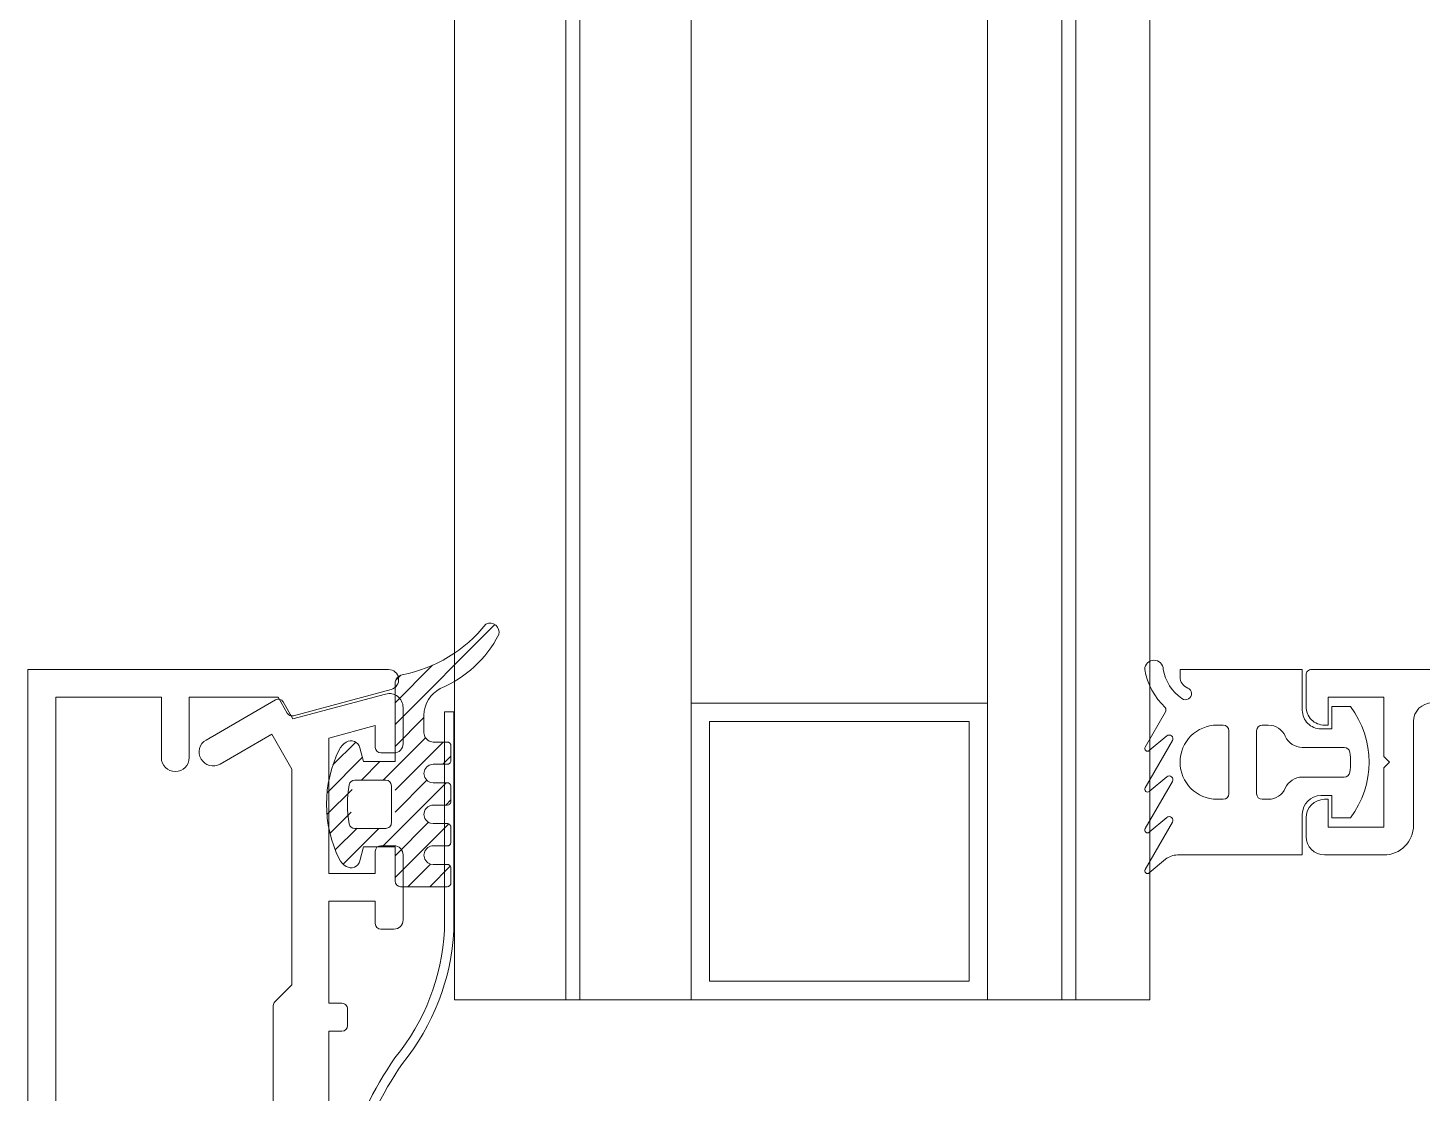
# Model space of a CAD drawing. Extents: x -1701 to 23780, y -363 to 7742.
# Drawn here: x 7102.5 to 7110.02, y 851.97 to 857.71 of the extents above; entities that cross this region are included whole.
import ezdxf

# ---------------------------------------------------------------- set-up
doc = ezdxf.new("R2010")
doc.units = 0
doc.header["$LTSCALE"] = 25
doc.header["$MEASUREMENT"] = 0
doc.linetypes.add('Audi$0$DOT2', pattern=[0.125, 0, -0.125])
doc.linetypes.add('Audi$0$HIDDEN', pattern=[0.375, 0.25, -0.125])
doc.layers.get('0').update_dxf_attribs({"color": 9, "lineweight": 9})
for name, color, linetype, lineweight in [('Audi$0$06C', 8, 'Continuous', 9), ('Audi$0$10', 8, 'Continuous', 9), ('Audi$0$15', 8, 'Continuous', 9), ('Audi$0$20', 8, 'Audi$0$DOT2', 9)]:
    doc.layers.add(name, color=color, linetype=linetype, lineweight=lineweight)

# ---------------------------------------------------------------- blocks, each defined once
blk = doc.blocks.new('*U4801')
at = {"layer": 'Audi$0$10'}
h = blk.add_hatch(dxfattribs=at)
h.set_pattern_fill('LINE', color=256, scale=0.6666666666715167, angle=585.0000000000001, style=0)
h.set_pattern_definition([(134.9999999999999, (54.08257083702352, -143.591873856265), (0.0589255650993077, 0.0589255650993076), [])])
edge = h.paths.add_edge_path()
edge.add_arc((-3.724112742561203, -23.01631543597887), 0.6254947507205308, 382.66119677713436, 422.7999977533498, ccw=False)
edge.add_arc((-3.003038380344435, -22.70189300089169), 0.1615246373840444, 207.0399911032214, 269.8973059514558)
edge.add_line((-3.003327888753743, -22.86341737882685), (-2.922681304442392, -22.86341737882685))
edge.add_line((-2.922681304443868, -22.86341737882685), (-2.908930808625711, -22.86341737882685))
edge.add_line((-2.908930808624233, -22.86341737882685), (-2.901684862210744, -22.86288960382808))
edge.add_line((-2.901684862216654, -22.86288960382717), (-2.894240066035251, -22.86121154462581))
edge.add_line((-2.89424006602934, -22.86121154462671), (-2.886867507665158, -22.85828629342723))
edge.add_line((-2.886867507668112, -22.85828629342632), (-2.879875461587231, -22.85410883462737))
edge.add_line((-2.879875461587231, -22.85410883462737), (-2.873575976287667, -22.84877095602769))
edge.add_line((-2.87357597628619, -22.8487709560286), (-2.868239588628569, -22.8424729618273))
edge.add_line((-2.868239588632888, -22.8424729618273), (-2.864062096215491, -22.83548088202952))
edge.add_line((-2.864062096218333, -22.83548088202952), (-2.861137499516701, -22.82810897802847))
edge.add_line((-2.861137499513858, -22.82810897803029), (-2.858930808635193, -22.8134173788294))
edge.add_line((-2.858930808636671, -22.81341737882758), (-2.858930808636671, -22.73765655195257))
edge.add_line((-2.858930808636671, -22.73765655195257), (-2.858719652597812, -22.73475800855249))
edge.add_line((-2.858719652593379, -22.73475800855158), (-2.858048233911345, -22.73177909955121))
edge.add_line((-2.858048233918737, -22.73177909955121), (-2.856878285160121, -22.72883073455159))
edge.add_line((-2.856878285149888, -22.72883073455159), (-2.855207310770366, -22.72603375855033))
edge.add_line((-2.855207310773323, -22.72603375855124), (-2.853072537707986, -22.72351556675221))
edge.add_line((-2.853072537707986, -22.7235155667513), (-2.850553042926831, -22.72137913555344))
edge.add_line((-2.850553042923991, -22.72137913555344), (-2.84775627710695, -22.71970803055229))
edge.add_line((-2.847756277111386, -22.71970803055319), (-2.844807428515252, -22.71853728395308))
edge.add_line((-2.844807428510931, -22.7185372839549), (-2.838931113808428, -22.71765533115376))
edge.add_line((-2.838931113812748, -22.71765533115104), (-2.758930808629372, -22.71765533115104))
edge.add_line((-2.758930808626415, -22.71765533115104), (-2.756032391351423, -22.71786611695279))
edge.add_line((-2.756032391353016, -22.71786611695279), (-2.75305418802958, -22.71853892175204))
edge.add_line((-2.753054188035378, -22.71853892175295), (-2.750104989276508, -22.71970879255332))
edge.add_line((-2.750104989269345, -22.71970879255514), (-2.747308375308818, -22.7213787063547))
edge.add_line((-2.747308375308818, -22.72137870635379), (-2.744788289945461, -22.72351365955365))
edge.add_line((-2.744788289949894, -22.72351365955365), (-2.742654088432856, -22.72603299335424))
edge.add_line((-2.742654088437177, -22.72603299335333), (-2.740982949017108, -22.72883083275246))
edge.add_line((-2.74098294900699, -22.72883083275337), (-2.739813347784489, -22.73177976195257))
edge.add_line((-2.739813347784489, -22.73177976195166), (-2.73893111380397, -22.73765502595143))
edge.add_line((-2.738931113814202, -22.73765502595143), (-2.738931113814202, -22.81341737882758))
edge.add_line((-2.738931113814202, -22.81341737882758), (-2.738403023035231, -22.82066340542588))
edge.add_line((-2.738403023029434, -22.82066340542497), (-2.736723585627089, -22.82810897802756))
edge.add_line((-2.736723585631409, -22.82810897803029), (-2.733799232594319, -22.83548088203133))
edge.add_line((-2.733799232595798, -22.83548088202952), (-2.729621641494587, -22.8424729618273))
edge.add_line((-2.729621641496064, -22.8424729618273), (-2.724286068658384, -22.8487709560286))
edge.add_line((-2.724286068656908, -22.8487709560286), (-2.717985768559231, -22.85410883462828))
edge.add_line((-2.717985768553318, -22.85410883462737), (-2.710993821127146, -22.85828629342632))
edge.add_line((-2.710993821122826, -22.85828629342632), (-2.703621019108652, -22.86121154462581))
edge.add_line((-2.703621019115928, -22.86121154462671), (-2.688931113816408, -22.86341737882685))
edge.add_line((-2.68893111381493, -22.86341737882685), (-2.681684861214589, -22.86288960382808))
edge.add_line((-2.681684861211635, -22.86288960382717), (-2.674239797427787, -22.86121154462581))
edge.add_line((-2.674239797432107, -22.86121154462671), (-2.666867041154603, -22.85828629342723))
edge.add_line((-2.666867041153238, -22.85828629342632), (-2.659874866789949, -22.85410883462737))
edge.add_line((-2.659874866794268, -22.85410883462737), (-2.653575347814296, -22.84877095602769))
edge.add_line((-2.653575347814296, -22.8487709560286), (-2.648238993837082, -22.8424729618273))
edge.add_line((-2.648238993828329, -22.8424729618273), (-2.644061629686063, -22.83548088202952))
edge.add_line((-2.644061629691746, -22.83548088202952), (-2.641137230910715, -22.82810897802847))
edge.add_line((-2.641137230904917, -22.82810897803029), (-2.638931113808268, -22.8134173788294))
edge.add_line((-2.638931113815658, -22.81341737882758), (-2.638931113815658, -22.73765655195257))
edge.add_line((-2.638931113815658, -22.73765655195257), (-2.638719707636653, -22.73475835975205))
edge.add_line((-2.638719707630853, -22.73475835975114), (-2.638047671511059, -22.7317815903516))
edge.add_line((-2.638047671512423, -22.73178159035251), (-2.636877956406634, -22.72883172455204))
edge.add_line((-2.636877956412547, -22.72883172455295), (-2.635206872959145, -22.7260350083543))
edge.add_line((-2.635206872954825, -22.7260350083543), (-2.633072912453883, -22.72351318895198))
edge.add_line((-2.633072912456837, -22.72351318895108), (-2.63055259479398, -22.72138073015321))
edge.add_line((-2.630552594791025, -22.72138073015231), (-2.627755931012018, -22.71970969915128))
edge.add_line((-2.627755931016451, -22.71970969915128), (-2.624806846955775, -22.71854076575255))
edge.add_line((-2.624806846954413, -22.71854076575437), (-2.618931418994689, -22.717656857154))
edge.add_line((-2.618931418991733, -22.71765685715218), (-2.538931113808359, -22.71765685715218))
edge.add_line((-2.538931113805404, -22.71765685715218), (-2.536032472707404, -22.71786813815197))
edge.add_line((-2.536032472711836, -22.71786813815288), (-2.53305417242899, -22.71854076575346))
edge.add_line((-2.533054172431945, -22.71854076575437), (-2.530105038931139, -22.7197096991531))
edge.add_line((-2.530105038928295, -22.71970969915128), (-2.527308013934371, -22.72138073015231))
edge.add_line((-2.527308013928575, -22.72138073015231), (-2.524788322449181, -22.72351318895017))
edge.add_line((-2.524788322449181, -22.72351318895108), (-2.522653380668939, -22.72603500835339))
edge.add_line((-2.522653380674853, -22.7260350083543), (-2.520982317572305, -22.72883172455295))
edge.add_line((-2.520982317566506, -22.72883172455295), (-2.519812337644963, -22.73178159035342))
edge.add_line((-2.519812337644963, -22.73178159035251), (-2.518929893105505, -22.73765655195257))
edge.add_line((-2.518929893114259, -22.73765655195257), (-2.518929893114259, -22.81341737882758))
edge.add_line((-2.518929893114259, -22.81341737882758), (-2.518401991117285, -22.82066340542588))
edge.add_line((-2.51840199110853, -22.82066340542497), (-2.516722710903251, -22.82810897802756))
edge.add_line((-2.516722710906206, -22.82810897803029), (-2.513798487686754, -22.83548088203133))
edge.add_line((-2.513798487685392, -22.83548088202952), (-2.509620975688392, -22.8424729618273))
edge.add_line((-2.509620975689756, -22.8424729618273), (-2.504285440170463, -22.8487709560286))
edge.add_line((-2.504285440173305, -22.8487709560286), (-2.497985102735412, -22.85410883462828))
edge.add_line((-2.497985102735412, -22.85410883462737), (-2.490993076234133, -22.85828629342632))
edge.add_line((-2.490993076235609, -22.85828629342632), (-2.483620144396525, -22.86121154462581))
edge.add_line((-2.483620144390612, -22.86121154462671), (-2.468929893104756, -22.86341737882685))
edge.add_line((-2.468929893103393, -22.86341737882685), (-2.461683829285048, -22.86288960382808))
edge.add_line((-2.461683829290848, -22.86288960382717), (-2.454238922711339, -22.86121154462581))
edge.add_line((-2.454238922706904, -22.86121154462671), (-2.446866296247037, -22.85828629342723))
edge.add_line((-2.446866296254313, -22.85828629342632), (-2.439874200995233, -22.85410883462737))
edge.add_line((-2.439874200987957, -22.85410883462737), (-2.433574719326371, -22.84877095602769))
edge.add_line((-2.433574719330692, -22.8487709560286), (-2.42823832803509, -22.8424729618273))
edge.add_line((-2.428238328033613, -22.8424729618273), (-2.424060884787138, -22.83548088202952))
edge.add_line((-2.424060884792936, -22.83548088202952), (-2.421136356194267, -22.82810897802847))
edge.add_line((-2.421136356191423, -22.82810897803029), (-2.418929893115714, -22.8134173788294))
edge.add_line((-2.418929893115714, -22.81341737882758), (-2.418929893115714, -22.73765502595143))
edge.add_line((-2.418929893115714, -22.73765502595143), (-2.418718577675179, -22.73475734415206))
edge.add_line((-2.418718577676654, -22.73475734415206), (-2.418047278611368, -22.73177831455269))
edge.add_line((-2.418047278606934, -22.7317783145536), (-2.416877733685792, -22.72882871255388))
edge.add_line((-2.416877733682951, -22.72882871255388), (-2.415206831946589, -22.72603217115284))
edge.add_line((-2.415206831949546, -22.72603217115284), (-2.413072408552181, -22.72351329475532))
edge.add_line((-2.413072408549226, -22.72351329475532), (-2.410552932445455, -22.72137791655223))
edge.add_line((-2.410552932449888, -22.72137791655132), (-2.407756443934147, -22.71970672675252))
edge.add_line((-2.407756443926982, -22.71970672675343), (-2.404807506920688, -22.71853753275173))
edge.add_line((-2.404807506920688, -22.71853753275173), (-2.398931724163444, -22.71765533115285))
edge.add_line((-2.39893172417072, -22.71765533115104), (-2.318931418987345, -22.71765380534998))
edge.add_line((-2.318931418984391, -22.71765380535089), (-2.316033230130813, -22.7178636593535))
edge.add_line((-2.316033230129448, -22.71786365935532), (-2.313054813023825, -22.71853716915484))
edge.add_line((-2.313054813026779, -22.71853716915211), (-2.31010558926772, -22.71970678735306))
edge.add_line((-2.31010558926624, -22.71970678735397), (-2.3073091623051, -22.72137540355197))
edge.add_line((-2.307309162303739, -22.72137540355197), (-2.304788782526029, -22.72351087535299))
edge.add_line((-2.304788782530463, -22.7235108753539), (-2.302654506449414, -22.7260297041521))
edge.add_line((-2.302654506453732, -22.7260297041521), (-2.300982829471365, -22.72882885115359))
edge.add_line((-2.300982829464201, -22.72882885115269), (-2.299812937327089, -22.73177803455201))
edge.add_line((-2.29981293733141, -22.73177803455201), (-2.298930198290292, -22.73765350015402))
edge.add_line((-2.298930198281539, -22.73765350015402), (-2.298930198281539, -22.81341737882758))
edge.add_line((-2.298930198281539, -22.81341737882758), (-2.298402280022799, -22.82066340542588))
edge.add_line((-2.298402280024274, -22.82066340542497), (-2.296722981083404, -22.82810897802756))
edge.add_line((-2.296722981090793, -22.82810897803029), (-2.293798751948711, -22.83548088203133))
edge.add_line((-2.293798751944391, -22.83548088202952), (-2.289621233129819, -22.8424729618273))
edge.add_line((-2.289621233126752, -22.8424729618273), (-2.2842857055237, -22.8487709560286))
edge.add_line((-2.284285705526655, -22.8487709560286), (-2.277985360187074, -22.85410883462828))
edge.add_line((-2.277985360184118, -22.85410883462737), (-2.270993340485856, -22.85828629342632))
edge.add_line((-2.27099334049461, -22.85828629342632), (-2.263620414570878, -22.86121154462581))
edge.add_line((-2.263620414563602, -22.86121154462671), (-2.248930198282379, -22.86341737882685))
edge.add_line((-2.248930198282266, -22.86341737882685), (-2.241684118223985, -22.86288960382808))
edge.add_line((-2.241684118229898, -22.86288960382717), (-2.23423919289297, -22.86121154462581))
edge.add_line((-2.234239192891493, -22.86121154462671), (-2.226866560508995, -22.85828629342723))
edge.add_line((-2.226866560501719, -22.85828629342632), (-2.219874458425065, -22.85410883462737))
edge.add_line((-2.219874458436663, -22.85410883462737), (-2.213574984691319, -22.84877095602769))
edge.add_line((-2.213574984684044, -22.8487709560286), (-2.208238585464924, -22.8424729618273))
edge.add_line((-2.208238585470724, -22.8424729618273), (-2.204061149049096, -22.83548088202952))
edge.add_line((-2.204061149040227, -22.83548088202952), (-2.201136626364188, -22.82810897802847))
edge.add_line((-2.2011366263643, -22.82810897803029), (-2.198930198285948, -22.8134173788294))
edge.add_line((-2.198930198294704, -22.81341737882758), (-2.198930198294704, -22.73763518955184))
edge.add_line((-2.198930198294704, -22.73763518955184), (-2.19871940707236, -22.73473815235139))
edge.add_line((-2.198719407062128, -22.73473815235047), (-2.198048360479845, -22.73176337275072))
edge.add_line((-2.198048360485755, -22.73176337275163), (-2.196880107570962, -22.7288162103514))
edge.add_line((-2.196880107573803, -22.72881621035231), (-2.195211595451098, -22.72601983335517))
edge.add_line((-2.195211595451211, -22.72601983335517), (-2.193079894528011, -22.72350138855291))
edge.add_line((-2.193079894528011, -22.72350138855291), (-2.190563270330414, -22.72136653795497))
edge.add_line((-2.190563270324614, -22.72136653795497), (-2.18776947526652, -22.71969583635473))
edge.add_line((-2.187769475267998, -22.71969583635382), (-2.184823444526557, -22.71852431575189))
edge.add_line((-2.184823444523714, -22.71852431575371), (-2.178951865763849, -22.71763549475418))
edge.add_line((-2.178951865763849, -22.71763549475418), (-2.098951560580474, -22.71755004555507))
edge.add_line((-2.098951560589225, -22.71755004555325), (-2.09605159487404, -22.71775713855186))
edge.add_line((-2.096051594875518, -22.71775713855277), (-2.093071049210323, -22.71842716335414))
edge.add_line((-2.093071049200204, -22.71842716335505), (-2.09011889912375, -22.71959546135531))
edge.add_line((-2.090118899131025, -22.7195954613544), (-2.087318967086444, -22.72126520255369))
edge.add_line((-2.087318967077806, -22.72126520255278), (-2.084796137761657, -22.72339854575421))
edge.add_line((-2.084796137763134, -22.72339854575512), (-2.082658734664676, -22.7259204625534))
edge.add_line((-2.082658734666154, -22.7259204625543), (-2.080985478364425, -22.72871913695326))
edge.add_line((-2.080985478362945, -22.72871913695235), (-2.079814314381167, -22.73166975335517))
edge.add_line((-2.079814314381167, -22.73166975335425), (-2.078930503445973, -22.73754974035274))
edge.add_line((-2.078930503448928, -22.73754974035364), (-2.078930503448928, -22.9892850173037))
edge.add_arc((-2.108930503453109, -22.98928501730279), 0.0299999999983993, 269.99999999999994, 360, ccw=False)
edge.add_line((-2.108930503453109, -23.01928501730163), (-2.293103443119604, -23.01928501730163))
edge.add_line((-2.293103443110963, -23.01928501730163), (-2.293103443110963, -23.18928501730079))
edge.add_line((-2.293103443110963, -23.18928501729988), (-2.218117040009872, -23.20881546617329))
edge.add_arc((-2.230719271549161, -23.25720124673626), 0.0500000000016979, 327.9605935086705, 435.4014640604238, ccw=False)
edge.add_arc((-2.273103443127581, -23.2306761265645), 0.1000000000096152, 296.3877999626419, 327.960593512649, ccw=False)
edge.add_arc((-2.523103443123944, -22.72678501729842), 0.6625000000053745, 243.61220003876122, 296.3877999612387, ccw=False)
edge.add_arc((-2.773103443108595, -23.23067612657633), 0.1000000000019964, 212.0394064820503, 243.6122000308444, ccw=False)
edge.add_arc((-2.815487614687016, -23.25720124673899), 0.0500000000069265, 104.59853593852549, 212.0394064833725, ccw=False)
edge.add_line((-2.828089846221983, -23.20881546617329), (-2.753103443128166, -23.18928501729988))
edge.add_line((-2.753103443125212, -23.18928501729988), (-2.753103443125212, -23.01928501730072))
edge.add_line((-2.753103443125212, -23.01928501730163), (-3.173103443124603, -23.01928501730163))
edge.add_arc((-3.173103443114484, -22.96928501730508), 0.0499999999949068, 193.1597880743703, 269.9999999916623, ccw=False)
edge.add_arc((-3.971133191325121, -23.12469570005305), 0.7630586476258935, 370.8798435970469, 411.3381814125703)
edge.add_arc((-3.451129296104056, -22.50682708006479), 0.0485886091209949, 74.56828593339918, 206.9707303244379, ccw=False)
edge = h.paths.add_edge_path(flags=16)
edge.add_arc((-2.623103443110778, -23.21739425380383), 0.0299999999977899, 179.999999993052, 259.1759609296883, ccw=False)
edge.add_line((-2.653103443115069, -23.2173942538011), (-2.653103443115069, -23.0492850173041))
edge.add_arc((-2.623103443110778, -23.04928501729955), 0.0299999999983993, 90, 180.000000006948, ccw=False)
edge.add_line((-2.623103443110778, -23.01928501730163), (-2.423103443116644, -23.01928501730163))
edge.add_arc((-2.423103443113687, -23.04928501729955), 0.0299999999983993, 359.9999999930519, 450, ccw=False)
edge.add_line((-2.393103443121106, -23.04928501730319), (-2.393103443121106, -23.2173942538002))
edge.add_arc((-2.423103443125397, -23.21739425380383), 0.0300000000056753, 280.82403907031164, 360.000000006948, ccw=False)
edge.add_arc((-2.523103443112233, -22.69436820284318), 0.5624999999791568, 259.1759609414076, 280.82403905859235, ccw=False)
blk.add_line((-1.468840347965793, -18.9468617151615), (-1.468840347965793, -22.69886171510369), dxfattribs=at)
for points in [[(-0.4500000000051048, -17.55519760310471, 0.4142135623730951), (-1.400000000002874, -16.60519760310126)], [(-3.070000000020456, -17.42519760310552, 0.4142135623730951), (-2.970000000021912, -17.52519760310679), (-2.410000000009119, -17.52519760310679, -0.4142135623730951), (-2.250000000013812, -17.68519760310755), (-2.250000000013812, -18.00519760310999, -0.4142135623730284), (-2.350000000023951, -18.10519760311126), (-2.450000000010902, -18.10519760311126, -0.4142135623730284), (-2.550000000021042, -18.00519760310999), (-2.550000000021042, -17.98519760311228), (-2.400000000011628, -17.98519760311228), (-2.400000000011628, -17.68519760310755), (-2.720000000013953, -17.68519760310755), (-2.750000000018133, -17.6551976031069), (-2.780000000022423, -17.68519760310755), (-3.100000000024747, -17.68519760310482), (-3.100000000024747, -17.98519760310592), (-2.950000000026932, -17.98519760311228), (-2.950000000026932, -18.00519760310999, -0.4142135623730951), (-3.050000000013767, -18.10519760311126), (-3.220000000018274, -18.10519760311126, -0.4142135623735391), (-3.250000000022566, -18.07519760311334), (-3.250000000022566, -16.60519760310126)], [(3.250000000022566, -22.70176070672915), (3.250000000022566, -22.75176070672842), (2.451769048941002, -22.75176070672842, 0.1022802633145562), (1.155710994714866, -23.0196858574318, -0.152313128437638), (-8.040716642199999e-05, -23.38013236872848, -0.1523131284414806), (-1.155871809047595, -23.0196858574318, 0.1591083345583949), (-1.844920634288484, -22.75176070672842), (-3.022205836712656, -22.75176070672842), (-3.022205836712656, -22.70176070672915), (-1.843552712754956, -22.70176070672915, -0.1589671073422844), (-1.125793546317082, -22.97969272437058, 0.1520535596540487), (-8.040716642199999e-05, -23.33013236872921, 0.1529437832241588), (1.131308121613584, -22.97576540348928, -0.1026599640168839), (2.451769048941002, -22.70176070672915), (3.250000000022566, -22.70176070672915)], [(-0.8300000000041903, -23.67599121911826), (-1.437573593123885, -23.67599121911826, -0.198912367379658), (-1.458786796570905, -23.66720442255791), (-1.550000000012403, -23.57599121911698), (-2.713397459646272, -23.57599121911698), (-2.901076951569109, -23.68434802431057), (-2.739913552889729, -23.96349121911953, -1), (-2.869817363463937, -24.03849121912208), (-3.085980762135533, -23.66408522988968, -0.4142135623730951), (-3.075000000025113, -23.62310446777519), (-2.983419013434001, -23.57023016052062), (-3.117455342180333, -23.06999977156465, -0.4931454260313039), (-3.045320042795366, -22.97599121911389), (-2.850000000016676, -22.97599121911389, -0.4142135623730951), (-2.800000000017405, -23.02599121911317), (-2.800000000017405, -23.09599121911379, -0.4142135623730951), (-2.830000000021698, -23.12599121911445), (-2.947161051960561, -23.12599121911445), (-2.88017375387011, -23.37599121911444), (-2.150000000015268, -23.37599121911444), (-2.150000000015268, -23.12599121911445), (-2.2700000000205, -23.12599121911445, -0.4142135623730951), (-2.300000000013084, -23.09599121911379), (-2.300000000013084, -23.02599121911317, -0.4142135623730951), (-2.250000000013812, -22.97599121911389), (-1.900000000007308, -22.97599121911389, -0.4142135623730951), (-1.850000000008035, -23.02599121911317), (-1.850000000008035, -23.09599121911379, -0.4142135623730951), (-1.880000000012215, -23.12599121911445), (-2.00000000001745, -23.12599121911445), (-2.00000000001745, -23.37599121911444), (-1.450000000013856, -23.37599121911444), (-1.450000000013856, -23.30599121911655, -0.4142135623730951), (-1.420000000009563, -23.27599121911589), (-1.33000000000851, -23.27599121911589, -0.4142135623730951), (-1.300000000004331, -23.30599121911655), (-1.300000000004331, -23.37599121911444), (1.30000000001604, -23.37599121911444)]]:
    blk.add_lwpolyline(points, format="xyb", dxfattribs=at)
for points in [[(-2.470000841030751, -18.12519784340657, -0.4142135623726288), (-2.570000841036574, -18.02519784340438), (-2.570000841036574, -17.96519784340671), (-2.450000841033954, -17.96519784340671), (-2.450000841033954, -17.86519784340453, 0.3333333333332321), (-3.050000841047051, -17.86519784340453), (-3.050000841047051, -17.96519784340671), (-2.930000841044432, -17.96519784340671), (-2.930000841044432, -18.02519784340438, -0.4142135623730951), (-3.030000841042975, -18.12519784340657), (-3.250000841051415, -18.12519784340657), (-3.250000841051415, -18.78467284872204), (-3.210521446608083, -18.78467284872204, 0.3076847592327314), (-3.150082077090528, -18.74359109725083, -1.128701775593258), (-3.093050200151822, -18.77457037768727, -0.2012120834861351), (-3.251295199175558, -18.87516656883054, 0.9785310008365528), (-3.250821673778601, -18.97519784343058, 0.1612998685772857), (-3.044731790725393, -18.86481259009997, -0.3075716929249019), (-3.022312757575321, -18.86316905927197), (-2.831753973625212, -18.97318822449051, 0.8390996311750223), (-2.812763306976022, -18.95055602928733), (-2.891905644590051, -18.85623786410906, -0.8390996311790603), (-2.866584755722044, -18.82606160383693), (-2.61175397361677, -18.97318822449051, 0.8390996311775001), (-2.592763306967583, -18.95055602928733), (-2.671905644581613, -18.85623786410906, -0.8390996311751685), (-2.646584755720879, -18.82606160383693), (-2.391753973615605, -18.97318822449051, 0.8390996311802112), (-2.372763306966418, -18.95055602928733), (-2.451905644573173, -18.85623786410906, -0.8390996311790603), (-2.426584755712438, -18.82606160383693), (-2.171753973607167, -18.97318822449051, 0.8390996311805551), (-2.152763306957977, -18.95055602928733), (-2.226605285339076, -18.8625545862651, -0.1763269807083487), (-2.250000841029589, -18.79827582529651), (-2.250000841029589, -18.12519784340657)], [(-2.670000841035116, -18.12519784340657), (-2.670000841042392, -17.89859178779261, 0.3750467088369516), (-2.695946786983595, -17.86886697247064, 0.06787888806713), (-2.804054895097408, -17.86886697247064, 0.3750467088364983), (-2.830000841038612, -17.89859178779261), (-2.830000841038612, -18.12519784340657, -0.29821662669872), (-2.890000841043558, -18.21684935730627, 0.2982166266987449), (-2.950000841048507, -18.30850087120962), (-2.950000841048507, -18.34158685996408, 0.4142135623731131), (-2.920000841042392, -18.37158685996292), (-2.580000841038609, -18.37158685996292, 0.4142135623730951), (-2.550000841039773, -18.34158685996408), (-2.550000841039773, -18.30850087120962, 0.2982166266986086), (-2.610000841037445, -18.21684935730627, -0.2982166266982826)], [(-2.950000841048507, -18.55158685996321), (-2.950000841048507, -18.58467284871403, 0.9999999999999428), (-2.550000841039773, -18.58467284871403), (-2.550000841039773, -18.55158685996321, 0.4142135623731685), (-2.580000841038609, -18.52158685996437), (-2.920000841042392, -18.52158685996437, 0.4142135623730951)], [(-3.438200366807848, -22.45999017449412, -0.1769515108642634), (-3.146906667960195, -22.77532408628939, 0.2813571843793212), (-3.003327888753743, -22.86341737882685), (-2.922681304443868, -22.86341737882685), (-2.908930808624233, -22.86341737882685), (-2.901684862216654, -22.86288960382717), (-2.89424006602934, -22.86121154462671), (-2.886867507668112, -22.85828629342632), (-2.879875461587231, -22.85410883462737), (-2.87357597628619, -22.8487709560286), (-2.868239588632888, -22.8424729618273), (-2.864062096218333, -22.83548088202952), (-2.861137499513858, -22.82810897803029), (-2.858930808636671, -22.81341737882758), (-2.858930808636671, -22.73765655195257), (-2.858719652593379, -22.73475800855158), (-2.858048233918737, -22.73177909955121), (-2.856878285149888, -22.72883073455159), (-2.855207310773323, -22.72603375855124), (-2.853072537707986, -22.7235155667513), (-2.850553042923991, -22.72137913555344), (-2.847756277111386, -22.71970803055319), (-2.844807428510931, -22.7185372839549), (-2.838931113812748, -22.71765533115104), (-2.758930808626415, -22.71765533115104), (-2.756032391353016, -22.71786611695279), (-2.753054188035378, -22.71853892175295), (-2.750104989269345, -22.71970879255514), (-2.747308375308818, -22.72137870635379), (-2.744788289949894, -22.72351365955365), (-2.742654088437177, -22.72603299335333), (-2.74098294900699, -22.72883083275337), (-2.739813347784489, -22.73177976195166), (-2.738931113814202, -22.73765502595143), (-2.738931113814202, -22.81341737882758), (-2.738403023029434, -22.82066340542497), (-2.736723585631409, -22.82810897803029), (-2.733799232595798, -22.83548088202952), (-2.729621641496064, -22.8424729618273), (-2.724286068656908, -22.8487709560286), (-2.717985768553318, -22.85410883462737), (-2.710993821122826, -22.85828629342632), (-2.703621019115928, -22.86121154462671), (-2.68893111381493, -22.86341737882685), (-2.681684861211635, -22.86288960382717), (-2.674239797432107, -22.86121154462671), (-2.666867041153238, -22.85828629342632), (-2.659874866794268, -22.85410883462737), (-2.653575347814296, -22.8487709560286), (-2.648238993828329, -22.8424729618273), (-2.644061629691746, -22.83548088202952), (-2.641137230904917, -22.82810897803029), (-2.638931113815658, -22.81341737882758), (-2.638931113815658, -22.73765655195257), (-2.638719707630853, -22.73475835975114), (-2.638047671512423, -22.73178159035251), (-2.636877956412547, -22.72883172455295), (-2.635206872954825, -22.7260350083543), (-2.633072912456837, -22.72351318895108), (-2.630552594791025, -22.72138073015231), (-2.627755931016451, -22.71970969915128), (-2.624806846954413, -22.71854076575437), (-2.618931418991733, -22.71765685715218), (-2.538931113805404, -22.71765685715218), (-2.536032472711836, -22.71786813815288), (-2.533054172431945, -22.71854076575437), (-2.530105038928295, -22.71970969915128), (-2.527308013928575, -22.72138073015231), (-2.524788322449181, -22.72351318895108), (-2.522653380674853, -22.7260350083543), (-2.520982317566506, -22.72883172455295), (-2.519812337644963, -22.73178159035251), (-2.518929893114259, -22.73765655195257), (-2.518929893114259, -22.81341737882758), (-2.51840199110853, -22.82066340542497), (-2.516722710906206, -22.82810897803029), (-2.513798487685392, -22.83548088202952), (-2.509620975689756, -22.8424729618273), (-2.504285440173305, -22.8487709560286), (-2.497985102735412, -22.85410883462737), (-2.490993076235609, -22.85828629342632), (-2.483620144390612, -22.86121154462671), (-2.468929893103393, -22.86341737882685), (-2.461683829290848, -22.86288960382717), (-2.454238922706904, -22.86121154462671), (-2.446866296254313, -22.85828629342632), (-2.439874200987957, -22.85410883462737), (-2.433574719330692, -22.8487709560286), (-2.428238328033613, -22.8424729618273), (-2.424060884792936, -22.83548088202952), (-2.421136356191423, -22.82810897803029), (-2.418929893115714, -22.81341737882758), (-2.418929893115714, -22.73765502595143), (-2.418718577676654, -22.73475734415206), (-2.418047278606934, -22.7317783145536), (-2.416877733682951, -22.72882871255388), (-2.415206831949546, -22.72603217115284), (-2.413072408549226, -22.72351329475532), (-2.410552932449888, -22.72137791655132), (-2.407756443926982, -22.71970672675343), (-2.404807506920688, -22.71853753275173), (-2.39893172417072, -22.71765533115104), (-2.318931418984391, -22.71765380535089), (-2.316033230129448, -22.71786365935532), (-2.313054813026779, -22.71853716915211), (-2.31010558926624, -22.71970678735397), (-2.307309162303739, -22.72137540355197), (-2.304788782530463, -22.7235108753539), (-2.302654506453732, -22.7260297041521), (-2.300982829464201, -22.72882885115269), (-2.29981293733141, -22.73177803455201), (-2.298930198281539, -22.73765350015402), (-2.298930198281539, -22.81341737882758), (-2.298402280024274, -22.82066340542497), (-2.296722981090793, -22.82810897803029), (-2.293798751944391, -22.83548088202952), (-2.289621233126752, -22.8424729618273), (-2.284285705526655, -22.8487709560286), (-2.277985360184118, -22.85410883462737), (-2.27099334049461, -22.85828629342632), (-2.263620414563602, -22.86121154462671), (-2.248930198282266, -22.86341737882685), (-2.241684118229898, -22.86288960382717), (-2.234239192891493, -22.86121154462671), (-2.226866560501719, -22.85828629342632), (-2.219874458436663, -22.85410883462737), (-2.213574984684044, -22.8487709560286), (-2.208238585470724, -22.8424729618273), (-2.204061149040227, -22.83548088202952), (-2.2011366263643, -22.82810897803029), (-2.198930198294704, -22.81341737882758), (-2.198930198294704, -22.73763518955184), (-2.198719407062128, -22.73473815235047), (-2.198048360485755, -22.73176337275163), (-2.196880107573803, -22.72881621035231), (-2.195211595451211, -22.72601983335517), (-2.193079894528011, -22.72350138855291), (-2.190563270324614, -22.72136653795497), (-2.187769475267998, -22.71969583635382), (-2.184823444523714, -22.71852431575371), (-2.178951865763849, -22.71763549475418), (-2.098951560589225, -22.71755004555325), (-2.096051594875518, -22.71775713855277), (-2.093071049200204, -22.71842716335505), (-2.090118899131025, -22.7195954613544), (-2.087318967077806, -22.72126520255278), (-2.084796137763134, -22.72339854575512), (-2.082658734666154, -22.7259204625543), (-2.080985478362945, -22.72871913695235), (-2.079814314381167, -22.73166975335425), (-2.078930503448928, -22.73754974035364), (-2.078930503448928, -22.98928501730279, -0.4142135623730951), (-2.108930503453109, -23.01928501730163), (-2.293103443110963, -23.01928501730163), (-2.293103443110963, -23.18928501729988), (-2.21811704001419, -23.20881546617329, -0.5064562203475484), (-2.188335099970743, -23.28372636691074, -0.1386404725579098), (-2.228658998678554, -23.32025676822104, -0.2344355629253235), (-2.817547887569218, -23.32025676822104, -0.1386404725578748), (-2.857871786265432, -23.28372636691074, -0.5064562203477827), (-2.828089846221983, -23.20881546617329), (-2.753103443125212, -23.18928501729988), (-2.753103443125212, -23.01928501730163), (-3.17310344312608, -23.01928501730163, -0.3484335912023162), (-3.221790389448583, -22.980668393634, 0.1783897654075296), (-3.494433326945056, -22.52886372792, -0.6519069970241193)], [(-3.100000000024747, -24.85000000000218), (-3.100000000024747, -24.2799999999952), (-2.775000000017769, -24.2799999999952, 1), (-2.775000000017769, -24.12999999999738), (-3.100000000024747, -24.12999999999738), (-3.100000000024747, -23.64999999999418), (-3.015000000028237, -23.60092522711239, 0.3394542588633759), (-3.001022225237022, -23.5671798936537), (-3.142097225949044, -23.04068082327649, 0.8769764629927568), (-3.250000000022566, -23.05488649297604), (-3.250000000022566, -25), (3.250000000022566, -25), (3.250000000022566, -23.05488649297604, 0.8769764629927564), (3.142097225960751, -23.04068082327649), (3.001022225237136, -23.5671798936537, 0.3394542588633762), (3.01500000002835, -23.60092522711239), (3.100000000024747, -23.64999999999418), (3.100000000024747, -24.12999999999738), (2.775000000017882, -24.12999999999738, 0.9999999999999996), (2.775000000017882, -24.2799999999952), (3.100000000024747, -24.2799999999952), (3.100000000024747, -24.85000000000218)], [(-2.628737245927423, -23.26646505160807, -0.3599036719487125), (-2.653103443115069, -23.23699879521701), (-2.653103443115069, -23.06888955871909, -0.4142135623730951), (-2.623103443110778, -23.03888955871753), (-2.423103443113687, -23.03888955871753, -0.4142135623732201), (-2.393103443121106, -23.06888955871909), (-2.393103443121106, -23.23699879521701, -0.3599036719487126), (-2.41746964030875, -23.26646505160807, -0.0947394902351546)], [(-2.628737245927423, -23.26646505160807, -0.3599036719487125), (-2.653103443115069, -23.23699879521701), (-2.653103443115069, -23.06888955871909, -0.4142135623730951), (-2.623103443110778, -23.03888955871753), (-2.423103443113687, -23.03888955871753, -0.4142135623732201), (-2.393103443121106, -23.06888955871909), (-2.393103443121106, -23.23699879521701, -0.3599036719487126), (-2.41746964030875, -23.26646505160807, -0.0947394902351546)]]:
    blk.add_lwpolyline(points, format="xyb", close=True, dxfattribs=at)
for points in [[(-1.468840347965793, -21.4228617151266), (-1.468840347965793, -19.82286171511532), (-3.068840347977412, -19.82286171511532), (-3.068840347977412, -21.4228617151266)], [(-1.568840347964339, -21.32286171512533), (-1.568840347964339, -19.92286171511387), (-2.968840347978868, -19.92286171511387), (-2.968840347978868, -21.32286171512533)]]:
    blk.add_lwpolyline(points, close=True, dxfattribs=at)
at = {"layer": 'Audi$0$15'}
for p, q in [((-1.468840347965793, -18.9468617151615), (-12.17579960223793, -18.9468617151615)), ((-1.468840347965793, -19.34686171515932), (-12.17579960223793, -19.34686171515932)), ((-1.468840347965793, -19.4228617151557), (-12.17579960223793, -19.4228617151557)), ((-1.468840347965793, -19.82286171514988), (-12.17579960223793, -19.82286171514988)), ((-1.468840347965793, -21.4228617151266), (-12.17579960223793, -21.4228617151266)), ((-1.468840347965793, -22.02286171511514), (-12.17579960223793, -22.02286171511514)), ((-1.468840347965793, -22.09886171511243), (-12.17579960223793, -22.09886171511243)), ((-1.468840347965793, -22.69886171510369), (-12.17579960223793, -22.69886171510369))]:
    blk.add_line(p, q, dxfattribs=at)
blk = doc.blocks.new('Audi')
at = {"layer": 'Audi$0$06C'}
blk.add_lwpolyline([(7676.220965752835, 1215.642991851855), (7737.752225022685, 1104.544368401037, 0.0307912674990787), (7109.424802395207, 704.1492713770676), (7109.424802395207, 847.7020483157648)], format="xyb", dxfattribs=at)
at = {"layer": 'Audi$0$20', "linetype": 'Audi$0$HIDDEN'}
blk.add_lwpolyline([(7109.424802395207, 775.3577426353086, -0.0290765032197451), (7709.783409145728, 1155.043854034068)], format="xyb", dxfattribs=at)
at = {"layer": 'Audi$0$10', "rotation": 270}
blk.add_blockref('*U4801', (7127.499999998321, 850.999999453039), dxfattribs=at)

msp = doc.modelspace()

# ---------------------------------------------------------------- block references
at = {"color": 6}
msp.add_blockref('Audi', (0, 0), dxfattribs=at)

doc.saveas('drawing.dxf')
